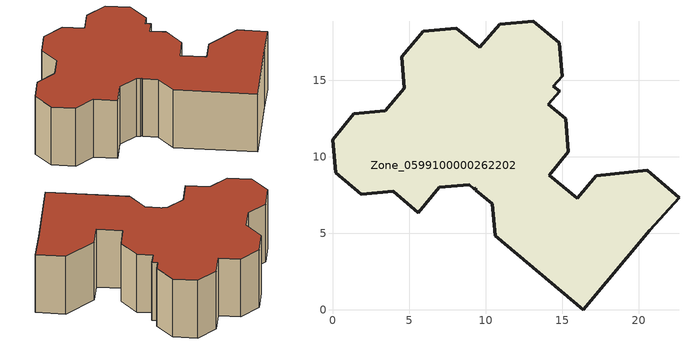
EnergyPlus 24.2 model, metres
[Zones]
Zone_0599100000262202
 floor ground (C_G): 14.11,13.44 15.23,12.49 15.42,10.33 14.15,8.81 15.98,7.28 17.22,8.76 20.56,9.12 22.64,7.33 20.73,5.19 16.38,0 10.62,4.86 10.43,6.94 9.37,7.82 9.37,7.96 9.23,7.93 8.94,8.17 6.98,8.01 5.6,6.36 3.96,7.75 1.87,7.56 0.21,8.96 0,11.13 1.4,12.81 3.45,13 4.7,14.48 4.52,16.54 5.92,18.21 8.09,18.41 9.62,17.15 10.92,18.67 13.11,18.87 14.81,17.45 15,15.28 14.44,14.63 14.84,14.29 z0
 wall outside (C_F): 15.23,12.49 14.11,13.44 14.84,14.29 14.44,14.63 15,15.28 14.81,17.45 13.11,18.87 10.92,18.67 9.62,17.15 8.09,18.41 5.92,18.21 4.52,16.54 4.7,14.48 3.45,13 1.4,12.81 0,11.13 0.21,8.96 1.87,7.56 3.96,7.75 5.6,6.36 6.98,8.01 8.94,8.17 9.23,7.93 9.37,7.96 9.37,7.82 10.43,6.94 10.62,4.86 16.38,0 20.73,5.19 22.64,7.33 20.56,9.12 17.22,8.76 15.98,7.28 14.15,8.81 15.42,10.33 15.23,12.49 z0:6.29
 roof outside (C_R): 8.94,8.17 9.23,7.93 9.37,7.96 9.37,7.82 10.43,6.94 10.62,4.86 16.38,0 20.73,5.19 22.64,7.33 20.56,9.12 17.22,8.76 15.98,7.28 14.15,8.81 15.42,10.33 15.23,12.49 14.11,13.44 14.84,14.29 14.44,14.63 15,15.28 14.81,17.45 13.11,18.87 10.92,18.67 9.62,17.15 8.09,18.41 5.92,18.21 4.52,16.54 4.7,14.48 3.45,13 1.4,12.81 0,11.13 0.21,8.96 1.87,7.56 3.96,7.75 5.6,6.36 6.98,8.01 z6.29
[BUILDING]
Pand.0599100000262202: North Axis=0; Terrain=City; Loads Convergence Tolerance Value=0.04; Temperature Convergence Tolerance Value=0.4; Solar Distribution=FullExterior; Maximum Number of Warmup Days=25; Minimum Number of Warmup Days=1
[Site:Location]
Rotterdam.The.Hague.AP_ZH_NLD Design_Conditions: Latitude=51.96; Longitude=4.45; Time Zone=1; Elevation=-4.5
[SITE:GROUNDTEMPERATURE:BUILDINGSURFACE]
18, 18, 18, 18, 18, 18, 18, 18, 18, 18, 18, 18
[MATERIAL] Thermal Absorptance=0.9; Solar Absorptance=0.7; Visible Absorptance=0.7
Name | Roughness | Thickness | Conductivity | Density | Specific Heat
G.D.1975-1991 | MediumSmooth | 0.15 | 0.288461 | 540 | 1210
F.D.1975-1991 | Rough | 0.3 | 0.230769 | 1920 | 840
R.D.1975-1991 | MediumRough | 0.2 | 0.153846 | 1500 | 1000
[CONSTRUCTION]
C_G: G.D.1975-1991
C_F: F.D.1975-1991
C_R: R.D.1975-1991
[ZONE]
Zone_0599100000262202: Type=1; Multiplier=1; Ceiling Height=Autocalculate; Volume=Autocalculate; Floor Area=autocalculate; Part of Total Floor Area=Yes
[ZONEINFILTRATION:DESIGNFLOWRATE]
Infil_Zone_0599100000262202: Zone or ZoneList or Space or SpaceList=Zone_0599100000262202; Schedule=AlwaysOn; Design Flow Rate Calculation Method=Flow/Area; Flow Rate per Floor Area=0.0042; Constant Term Coefficient=1; Temperature Term Coefficient=0; Velocity Term Coefficient=0; Velocity Squared Term Coefficient=0
[HVACTEMPLATE:ZONE:IDEALLOADSAIRSYSTEM]
Zone_0599100000262202: Maximum Heating Supply Air Temperature=50; Minimum Cooling Supply Air Temperature=13; Maximum Heating Supply Air Humidity Ratio=0.0156; Minimum Cooling Supply Air Humidity Ratio=0.0077; Heating Limit=NoLimit; Cooling Limit=NoLimit; Dehumidification Control Type=ConstantSensibleHeatRatio; Cooling Sensible Heat Ratio=0.7; Dehumidification Setpoint=60; Humidification Control Type=None; Humidification Setpoint=30; Outdoor Air Method=None; Outdoor Air Flow Rate per Person=0.00944; Outdoor Air Flow Rate per Zone Floor Area=0; Outdoor Air Flow Rate per Zone=0; Demand Controlled Ventilation Type=None; Outdoor Air Economizer Type=NoEconomizer; Heat Recovery Type=None; Sensible Heat Recovery Effectiveness=0.7; Latent Heat Recovery Effectiveness=0.65
[ZONECONTROL:THERMOSTAT]
ThermostatControl_Zone_0599100000262202: Zone or ZoneList=Zone_0599100000262202; Control Type Schedule=DualSetpointControlType; Control 1=Thermostat_Zone_0599100000262202; Temperature Difference Between Cutout And Setpoint=0
[THERMOSTATSETPOINT:DUALSETPOINT]
Thermostat_Zone_0599100000262202: Heating Setpoint Temperature Schedule=HeatingSetpoint_Zone_0599100000262202; Cooling Setpoint Temperature Schedule=CoolingSetpoint_Zone_0599100000262202
[SCHEDULE:COMPACT]
HeatingSetpoint_Zone_0599100000262202: Through: 12/31, For: AllDays, Until: 24:00, 21
CoolingSetpoint_Zone_0599100000262202: Through: 12/31, For: AllDays, Until: 24:00, 24
DualSetpointControlType: Through: 12/31, For: AllDays, Until: 24:00, 4
AlwaysOn: Through: 12/31, For: AllDays, Until: 24:00, 1
